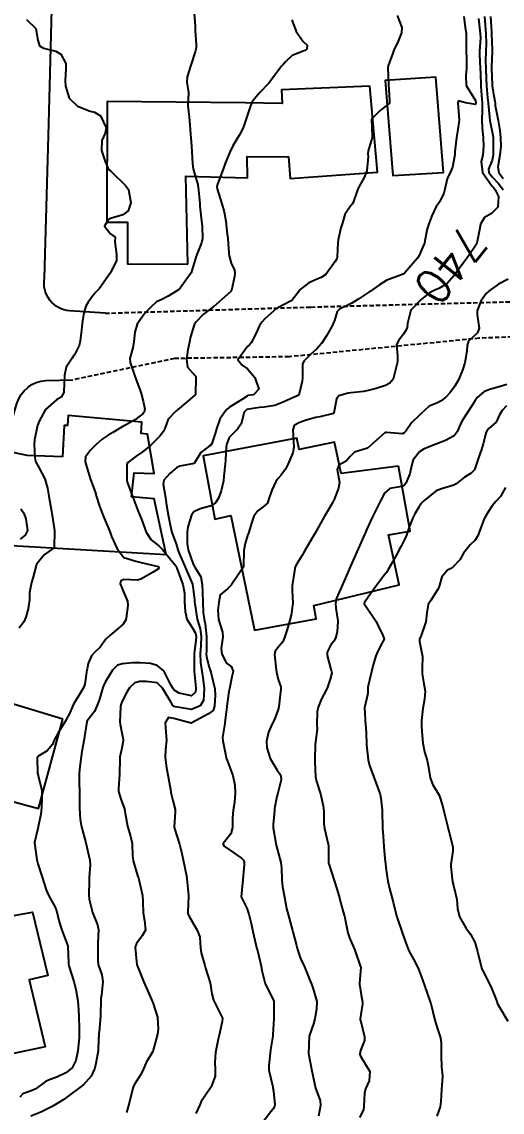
# Model space of a CAD drawing. Header units: metres. Extents: x 292545 to 299085, y 7450245 to 7463078.
# Drawn here: x 298522.6 to 298578.1, y 7450742.1 to 7450868.1 of the extents above; entities that cross this region are included whole.
import ezdxf
from ezdxf.enums import TextEntityAlignment as Align

# ---------------------------------------------------------------- set-up
doc = ezdxf.new("R2010")
doc.units = ezdxf.units.M
doc.linetypes.add('DASHED', pattern=[0.75, 0.5, -0.25])
for name, color, linetype in [('Cotas', 45, 'Continuous'), ('Curvas de Nivel 1m', 11, 'Continuous'), ('Curvas de Nivel 5m', 15, 'Continuous'), ('Edificações', 30, 'Continuous'), ('Vias Primárias', 230, 'Continuous'), ('Vias Secundárias', 230, 'DASHED')]:
    doc.layers.add(name, color=color, linetype=linetype)
doc.styles.add('Style-STANDARD', font='STANDARD.shx')

msp = doc.modelspace()

# ---------------------------------------------------------------- linework, layer by layer
at = {"layer": 'Curvas de Nivel 1m', "flags": 128}
for points, elevation in [([(298542.56, 7450869.1), (298542.66, 7450867.6), (298542.68, 7450867.09), (298542.8, 7450865.44), (298542.79, 7450865.09), (298542.68, 7450864.64), (298542.15, 7450863.1), (298541.73, 7450861.74), (298541.69, 7450861.11), (298541.89, 7450859.91), (298541.87, 7450859.11), (298541.84, 7450858.33), (298541.97, 7450857.11), (298542.07, 7450856.14), (298542.13, 7450855.1), (298542.2, 7450854.28), (298542.29, 7450853.1), (298542.38, 7450851.7), (298542.44, 7450851.1), (298542.54, 7450850.67), (298542.96, 7450849.31), (298542.99, 7450849.09), (298543, 7450849.04), (298543.19, 7450847.09), (298543.22, 7450846.79), (298543.42, 7450845.08), (298543.48, 7450844.5), (298543.5, 7450843.08), (298543.4, 7450842.56), (298542.85, 7450841.2), (298542.82, 7450841.13), (298542.81, 7450841.09), (298542.8, 7450841.04), (298542.21, 7450839.1), (298540.81, 7450837.19), (298540.78, 7450837.16), (298540.73, 7450837.12), (298539.54, 7450836.39), (298538.8, 7450836.03), (298538.21, 7450835.73), (298537.54, 7450835.15), (298537.17, 7450834.76), (298536.77, 7450834.33), (298535.95, 7450833.17), (298535.69, 7450832.24), (298535.59, 7450831.18), (298535.46, 7450830.45), (298535.12, 7450829.19), (298535.15, 7450828.74), (298535.68, 7450827.18), (298536.32, 7450825.52), (298536.43, 7450825.17), (298536.65, 7450824.29), (298536.84, 7450823.36), (298536.83, 7450823.17), (298536.79, 7450823.02), (298536.64, 7450822.81), (298535.69, 7450822.12), (298534.63, 7450821.52), (298534.41, 7450821.41), (298534.05, 7450821.2), (298533.16, 7450820.66), (298532.61, 7450820.34), (298531.93, 7450819.89), (298531.18, 7450819.23), (298530.59, 7450818.61), (298530, 7450817.83), (298529.95, 7450817.25), (298530.54, 7450815.34), (298530.58, 7450815.24), (298531.1, 7450813.8), (298531.28, 7450813.23), (298531.56, 7450812.27), (298531.96, 7450811.22), (298532.48, 7450810.01), (298532.81, 7450809.21), (298533.01, 7450808.66), (298533.64, 7450807.2), (298534.44, 7450806.23), (298535.82, 7450805.79), (298536.43, 7450805.65), (298538.39, 7450805.18), (298538.42, 7450805.16), (298538.45, 7450805.14), (298538.52, 7450805.04), (298538.42, 7450804.91), (298537.8, 7450804.54), (298536.41, 7450803.72), (298535.97, 7450803.61), (298534.41, 7450803.66), (298534.07, 7450803.53), (298534.02, 7450803.19), (298534.39, 7450802.25), (298534.85, 7450801.19), (298534.89, 7450800.67), (298534.68, 7450799.19), (298534.61, 7450798.93), (298534.35, 7450798.53), (298532.8, 7450797.21), (298532.33, 7450796.77), (298531.69, 7450795.85), (298531.05, 7450795.23), (298530.7, 7450794.84), (298530.29, 7450793.96), (298530.18, 7450793.35), (298530.16, 7450793.24), (298529.92, 7450791.59), (298529.8, 7450791.24), (298529.24, 7450790.26), (298528.63, 7450789.26), (298528.5, 7450788.99), (298528.22, 7450788.37), (298527.65, 7450787.27), (298526.8, 7450785.88), (298526.46, 7450785.29), (298526.37, 7450785.1), (298526.18, 7450784.61), (298525.58, 7450783.89), (298524.59, 7450783.31), (298524.41, 7450783.06), (298524.47, 7450781.31), (298524.57, 7450780.87), (298524.96, 7450779.3), (298524.96, 7450778.45), (298524.9, 7450777.3), (298524.82, 7450776.56), (298524.57, 7450775.31), (298524.48, 7450774.9), (298524.11, 7450773.31), (298524.11, 7450773.24), (298524.39, 7450771.31), (298524.5, 7450770.82), (298524.98, 7450769.3), (298525.44, 7450767.83), (298525.67, 7450767.29), (298525.97, 7450766.79), (298526.51, 7450765.83), (298526.69, 7450765.28), (298526.93, 7450764.29), (298527.23, 7450763.28), (298527.9, 7450761.42), (298527.95, 7450761.32), (298527.96, 7450761.27), (298528.02, 7450759.4), (298528.03, 7450759.27), (298528.09, 7450759.06), (298528.66, 7450757.26), (298528.89, 7450756.3), (298529.06, 7450755.25), (298529.14, 7450754.56), (298529.23, 7450753.25), (298529.26, 7450751.78), (298529.26, 7450751.25), (298529.25, 7450750.72), (298529.12, 7450749.25), (298528.89, 7450748.11), (298528.45, 7450747.26), (298527.73, 7450746.68), (298526.77, 7450746.24), (298525.72, 7450745.83), (298525.34, 7450745.67), (298524.88, 7450745.3), (298524.2, 7450744.82), (298523.71, 7450744.62), (298522.77, 7450744.26), (298522.41, 7450743.9)], 744), ([(298553.83, 7450868.32), (298554.33, 7450866.96), (298555.15, 7450865.83), (298555.6, 7450865.4), (298555.59, 7450864.94), (298555.33, 7450864.76), (298555.14, 7450864.69), (298553.89, 7450864.2), (298553.12, 7450863.48), (298552.88, 7450863.21), (298552.66, 7450862.98), (298551.42, 7450861.32), (298551.17, 7450861), (298551.09, 7450860.91), (298550.15, 7450859.94), (298549.36, 7450859.02), (298549.25, 7450858.84), (298549.06, 7450858.39), (298548.71, 7450857.36), (298548.61, 7450857.02), (298548.2, 7450855.86), (298547.79, 7450855.03), (298547.5, 7450854.55), (298547.01, 7450853.75), (298546.66, 7450853.05), (298546.19, 7450851.84), (298545.9, 7450851.06), (298545.24, 7450849.35), (298545.17, 7450849.07), (298545.21, 7450848.81), (298545.75, 7450847.06), (298546.02, 7450846.16), (298546.21, 7450845.06), (298546.38, 7450843.56), (298546.45, 7450843.05), (298546.56, 7450841.35), (298546.59, 7450841.05), (298546.84, 7450840.23), (298547.22, 7450839.42), (298547.27, 7450839.04), (298547.21, 7450838.66), (298546.86, 7450837.05), (298546.8, 7450836.96), (298545.8, 7450836.06), (298544.78, 7450835.17), (298544.73, 7450835.13), (298544.61, 7450835.07), (298543.59, 7450834.27), (298542.77, 7450833.43), (298542.57, 7450833.09), (298542.14, 7450831.7), (298542.01, 7450831.1), (298541.82, 7450830.2), (298541.65, 7450829.11), (298541.8, 7450828.2), (298542.69, 7450827.16), (298542.75, 7450827.09), (298542.76, 7450827.02), (298542.72, 7450825.09), (298542.7, 7450825.05), (298542.66, 7450824.99), (298541.82, 7450824.27), (298540.64, 7450823.27), (298540.56, 7450823.21), (298540.43, 7450823.12), (298539.55, 7450822.21), (298539.15, 7450821.13), (298538.99, 7450820.75), (298538.6, 7450820.24), (298537.49, 7450819.16), (298536.59, 7450818.44), (298535.85, 7450817.91), (298534.89, 7450817.19), (298534.78, 7450816.98), (298534.76, 7450815.19), (298534.82, 7450814.91), (298535.47, 7450813.18), (298536.04, 7450811.64), (298536.23, 7450811.17), (298536.49, 7450810.54), (298537, 7450809.16), (298537.57, 7450808.25), (298538.46, 7450807.58), (298538.91, 7450807.14), (298540.42, 7450805.26), (298540.5, 7450805.12), (298540.56, 7450804.98), (298541.24, 7450803.11), (298541.42, 7450802.08), (298541.45, 7450801.11), (298541.5, 7450799.97), (298541.72, 7450799.11), (298542.34, 7450798.13), (298542.7, 7450797.46), (298542.77, 7450797.09), (298542.74, 7450796.68), (298542.56, 7450795.1), (298542.55, 7450793.36), (298542.57, 7450793.1), (298542.71, 7450791.54), (298542.75, 7450791.09), (298542.69, 7450790.66), (298542.25, 7450790.22), (298540.84, 7450790.53), (298540.26, 7450790.91), (298540.09, 7450791.12), (298539.87, 7450791.52), (298539.05, 7450793.13), (298538.29, 7450793.76), (298537.49, 7450793.96), (298536.3, 7450794.05), (298535.43, 7450794.04), (298534.29, 7450793.94), (298533.71, 7450793.78), (298533.1, 7450793.21), (298532.27, 7450791.81), (298532.07, 7450791.41), (298532.01, 7450791.22), (298531.61, 7450789.86), (298531.4, 7450789.23), (298531.04, 7450788.41), (298530.21, 7450787.35), (298530.17, 7450787.29), (298530.15, 7450787.24), (298529.9, 7450785.53), (298529.85, 7450785.24), (298529.59, 7450783.82), (298529.5, 7450783.25), (298529.34, 7450782.06), (298529.26, 7450781.25), (298529.28, 7450780.09), (298529.31, 7450779.25), (298529.29, 7450778.06), (298529.31, 7450777.25), (298529.38, 7450775.95), (298529.48, 7450775.25), (298530.04, 7450773.24), (298530.49, 7450771.24), (298530.53, 7450770.72), (298530.43, 7450769.24), (298530.42, 7450768.82), (298530.4, 7450767.24), (298530.43, 7450766.77), (298530.81, 7450765.23), (298531.38, 7450763.78), (298531.5, 7450763.22), (298531.43, 7450761.71), (298531.42, 7450761.22), (298531.41, 7450759.7), (298531.47, 7450759.22), (298531.87, 7450758.03), (298532.01, 7450757.22), (298531.84, 7450755.65), (298531.77, 7450755.28), (298531.77, 7450755.22), (298531.74, 7450753.3), (298531.73, 7450753.22), (298531.57, 7450751.44), (298531.55, 7450751.22), (298531.47, 7450749.51), (298531.45, 7450749.22), (298531.18, 7450747.78), (298531.06, 7450747.23), (298530.64, 7450746.31), (298529.71, 7450745.28), (298529.66, 7450745.24), (298527.7, 7450743.75), (298527.4, 7450743.56), (298526.9, 7450743.28), (298526.15, 7450742.82), (298525.68, 7450742.57), (298524.82, 7450742.16), (298523.67, 7450741.7)], 743), ([(298566, 7450868.82), (298566.55, 7450867.44), (298566.53, 7450866.82), (298566.13, 7450865.84), (298565.64, 7450864.83), (298565.5, 7450864.46), (298565.12, 7450863.43), (298564.96, 7450862.99), (298564.93, 7450862.83), (298565.02, 7450860.91), (298565.02, 7450860.83), (298565.08, 7450859.75), (298565.13, 7450858.83), (298565.12, 7450858.78), (298565.07, 7450858.67), (298564.05, 7450857.84), (298563.04, 7450856.85), (298563.14, 7450854.85), (298563.13, 7450854.74), (298563.02, 7450854.34), (298562.67, 7450853.18), (298562.64, 7450852.86), (298562.65, 7450852.52), (298562.51, 7450850.86), (298562.2, 7450850.1), (298561.51, 7450848.87), (298561.35, 7450848.47), (298560.93, 7450847.23), (298560.8, 7450847.01), (298560.67, 7450846.88), (298559.97, 7450845.83), (298559.68, 7450844.89), (298559.52, 7450844.28), (298559.19, 7450842.9), (298559.15, 7450842.62), (298559.08, 7450840.9), (298559.03, 7450840.72), (298558.85, 7450840.39), (298557.75, 7450838.92), (298557.21, 7450838.54), (298556.83, 7450838.4), (298555.8, 7450837.96), (298554.81, 7450837.19), (298554.69, 7450837.06), (298554.63, 7450836.95), (298553.84, 7450835.92), (298552.79, 7450835.35), (298552.06, 7450834.98), (298550.77, 7450833.83), (298550.37, 7450833.4), (298550.12, 7450833.01), (298549.69, 7450832.07), (298549.14, 7450831.02), (298548.95, 7450830.8), (298548.73, 7450830.6), (298547.6, 7450829.04), (298548.1, 7450828.42), (298548.7, 7450828), (298549.58, 7450827.01), (298550.01, 7450825.67), (298549.42, 7450825.01), (298548.77, 7450824.91), (298548.66, 7450824.87), (298548.12, 7450824.49), (298546.65, 7450823.6), (298546.36, 7450823.34), (298546.11, 7450823.06), (298545.51, 7450822.18), (298545.14, 7450821.06), (298545.03, 7450820.64), (298544.6, 7450819.4), (298544.47, 7450819.19), (298544.27, 7450819.07), (298543.33, 7450818.34), (298542.57, 7450817.09), (298540.91, 7450816.77), (298540.57, 7450816.61), (298539.76, 7450815.92), (298539.06, 7450815.13), (298538.98, 7450814.7), (298539.25, 7450813.13), (298539.37, 7450812.27), (298539.56, 7450811.13), (298539.82, 7450809.79), (298539.98, 7450809.12), (298540.46, 7450807.8), (298540.66, 7450807.12), (298540.77, 7450806.8), (298541.5, 7450805.11), (298542.35, 7450803.15), (298542.37, 7450803.1), (298542.4, 7450802.88), (298542.6, 7450801.31), (298542.61, 7450801.1), (298542.62, 7450800.85), (298542.9, 7450799.09), (298543.23, 7450797.97), (298543.37, 7450797.08), (298543.34, 7450796.06), (298543.26, 7450795.09), (298543.29, 7450794.08), (298543.44, 7450793.08), (298543.56, 7450792.37), (298543.72, 7450791.08), (298543.63, 7450789.69), (298543.26, 7450789.08), (298542.23, 7450788.66), (298540.4, 7450788.95), (298540.23, 7450789.02), (298540.1, 7450789.12), (298539.88, 7450789.48), (298538.91, 7450791.13), (298538.27, 7450791.74), (298537.01, 7450791.9), (298536.27, 7450791.88), (298535.71, 7450791.73), (298535.09, 7450791.18), (298534.76, 7450790.68), (298534.24, 7450789.64), (298534.12, 7450789.3), (298534.09, 7450789.19), (298534.06, 7450789.02), (298533.98, 7450787.19), (298534, 7450786.98), (298534.2, 7450785.95), (298534.34, 7450785.19), (298534.34, 7450785.04), (298534.18, 7450784.19), (298534.01, 7450783.35), (298533.98, 7450783.19), (298533.97, 7450783), (298533.93, 7450781.19), (298533.83, 7450779.48), (298533.83, 7450779.19), (298533.88, 7450778.96), (298534.1, 7450778.32), (298534.49, 7450777.19), (298534.59, 7450776.68), (298534.85, 7450775.18), (298535.19, 7450774.04), (298535.39, 7450773.18), (298535.41, 7450771.79), (298535.49, 7450771.18), (298536.01, 7450769.5), (298536.12, 7450769.17), (298536.16, 7450769.01), (298536.58, 7450767.16), (298536.64, 7450766.49), (298536.65, 7450765.16), (298536.83, 7450764.27), (298536.92, 7450763.16), (298536.56, 7450762.52), (298535.91, 7450761.65), (298535.76, 7450761.32), (298535.75, 7450761.17), (298535.89, 7450759.57), (298535.93, 7450759.17), (298535.95, 7450759.1), (298536.72, 7450757.16), (298537.48, 7450755.51), (298537.64, 7450755.15), (298537.83, 7450754.7), (298538.31, 7450753.14), (298538.4, 7450751.75), (298538.32, 7450751.14), (298537.76, 7450749.15), (298537, 7450747.9), (298536.71, 7450747.16), (298536.4, 7450746.49), (298535.72, 7450745.48), (298535.55, 7450745.17), (298535.46, 7450744.92), (298535.04, 7450743.18), (298534.74, 7450742.12)], 742), ([(298573.73, 7450868.72), (298573.87, 7450867.42), (298574, 7450866.72), (298573.99, 7450865.89), (298573.98, 7450864.72), (298574.04, 7450863.81), (298574.01, 7450862.72), (298573.94, 7450861.89), (298573.99, 7450860.72), (298575.08, 7450859.01), (298575.11, 7450858.71), (298575.11, 7450858.68), (298575.07, 7450858.56), (298573.89, 7450858.72), (298573.08, 7450858.98), (298573.03, 7450858.73), (298573.07, 7450858.24), (298573.16, 7450856.73), (298573.03, 7450855.65), (298572.86, 7450854.74), (298572.68, 7450853.06), (298572.66, 7450852.74), (298572.41, 7450851.31), (298572.16, 7450850.75), (298571.77, 7450849.95), (298571.51, 7450848.75), (298571.4, 7450848.3), (298570.93, 7450847.35), (298570.69, 7450847), (298570.53, 7450846.76), (298570, 7450845.68), (298569.67, 7450844.77), (298569.49, 7450844.18), (298569.2, 7450842.78), (298569.15, 7450842.51), (298568.87, 7450841.85), (298568.54, 7450841.1), (298568.36, 7450840.79), (298566.84, 7450839.06), (298566.7, 7450838.94), (298566.41, 7450838.81), (298565.23, 7450838.42), (298564.82, 7450838.24), (298563.96, 7450837.7), (298562.8, 7450836.91), (298562.77, 7450836.89), (298562.74, 7450836.86), (298561.59, 7450836.08), (298560.79, 7450835.6), (298560.31, 7450835.37), (298559.33, 7450834.89), (298559.06, 7450834.62), (298558.77, 7450833.6), (298558.48, 7450832.9), (298557.85, 7450831.81), (298557.26, 7450830.92), (298556.73, 7450830.31), (298556.01, 7450829.65), (298555.25, 7450828.94), (298555.09, 7450828.57), (298555.08, 7450826.95), (298555.04, 7450826.59), (298554.66, 7450824.95), (298552.65, 7450824.09), (298551.88, 7450823.76), (298550.65, 7450823.57), (298550.1, 7450823.55), (298548.65, 7450823.32), (298548.34, 7450823.02), (298548, 7450821.65), (298547.57, 7450821.04), (298546.6, 7450820.06), (298546.31, 7450819.34), (298546.27, 7450819.05), (298546.18, 7450817.45), (298546.13, 7450817.05), (298546, 7450815.61), (298545.95, 7450815.06), (298545.69, 7450813.9), (298545.36, 7450813.06), (298545.03, 7450812.55), (298544.51, 7450812.2), (298543.26, 7450811.84), (298542.51, 7450811.5), (298542.23, 7450811.1), (298541.82, 7450809.77), (298541.76, 7450809.11), (298541.76, 7450807.81), (298541.87, 7450807.11), (298542.43, 7450805.46), (298542.64, 7450805.1), (298543.32, 7450803.99), (298543.46, 7450803.08), (298543.5, 7450802.19), (298543.55, 7450801.08), (298543.59, 7450799.86), (298543.71, 7450799.08), (298543.82, 7450798.55), (298543.97, 7450797.08), (298543.97, 7450795.41), (298543.96, 7450795.08), (298543.98, 7450794.75), (298544.29, 7450793.54), (298544.44, 7450793.07), (298544.52, 7450792.83), (298544.93, 7450791.06), (298544.99, 7450790.33), (298544.9, 7450789.06), (298544.74, 7450788.56), (298544.22, 7450788.15), (298542.21, 7450787.1), (298540.22, 7450787.61), (298539.6, 7450787.74), (298539.21, 7450787.13), (298539.29, 7450786.05), (298539.35, 7450785.13), (298539.26, 7450784.04), (298539.21, 7450783.13), (298539.36, 7450781.91), (298539.52, 7450781.13), (298539.83, 7450779.41), (298539.87, 7450779.12), (298539.91, 7450778.92), (298540.1, 7450778.14), (298540.34, 7450777.12), (298540.36, 7450776.84), (298540.24, 7450775.12), (298540.28, 7450774.91), (298540.85, 7450773.11), (298541.13, 7450772.01), (298541.31, 7450771.11), (298541.67, 7450769.44), (298541.72, 7450769.1), (298541.91, 7450767.17), (298541.9, 7450767.1), (298541.82, 7450765.24), (298541.84, 7450765.1), (298541.95, 7450764.82), (298542.94, 7450763.08), (298543.2, 7450762.36), (298543.3, 7450761.08), (298543.36, 7450760.54), (298543.78, 7450759.08), (298543.88, 7450758.79), (298544.4, 7450757.07), (298544.6, 7450755.83), (298544.78, 7450755.07), (298545.8, 7450753.1), (298545.83, 7450753.05), (298545.84, 7450753.01), (298545.8, 7450752.64), (298545.45, 7450751.06), (298545.32, 7450750.6), (298545.03, 7450749.06), (298544.93, 7450747.87), (298544.97, 7450747.06), (298544.97, 7450746.3), (298544.52, 7450745.07), (298543.7, 7450743.9), (298543.38, 7450743.4), (298543.24, 7450743.08), (298542.76, 7450742)], 741), ([(298576.09, 7450868.7), (298576.16, 7450867.71), (298576.25, 7450866.7), (298576.29, 7450865.56), (298576.25, 7450864.7), (298576.22, 7450863.6), (298576.25, 7450862.7), (298576.3, 7450861.5), (298576.35, 7450860.7), (298576.46, 7450859.31), (298576.52, 7450858.7), (298576.69, 7450857.06), (298576.73, 7450856.69), (298577.03, 7450855.18), (298577.11, 7450854.78), (298577.12, 7450854.69), (298577.12, 7450854.59), (298577.1, 7450852.69), (298576.99, 7450852.13), (298576.58, 7450851.09), (298576.61, 7450850.69), (298576.97, 7450850.2), (298577.71, 7450849.42), (298578.27, 7450848.67)], 739), ([(298576.78, 7450868.69), (298576.91, 7450866.95), (298576.92, 7450866.69), (298576.98, 7450864.86), (298576.97, 7450864.69), (298576.9, 7450862.91), (298576.9, 7450862.69), (298576.98, 7450860.8), (298576.99, 7450860.69), (298577.09, 7450859.96), (298577.3, 7450858.91), (298577.32, 7450858.69), (298577.35, 7450858.41), (298577.69, 7450856.68), (298577.89, 7450855.54), (298577.95, 7450854.68), (298577.97, 7450853.72), (298577.89, 7450852.68), (298577.65, 7450851.35), (298577.75, 7450850.68), (298578.27, 7450849.98)], 738), ([(298578.83, 7450838.36), (298577.7, 7450837.8), (298576.81, 7450837.13), (298576.56, 7450836.94), (298576.28, 7450836.7), (298575.68, 7450835.81), (298575.26, 7450834.71), (298575.25, 7450834.24), (298575.48, 7450832.7), (298575.31, 7450832.15), (298574.75, 7450831.68), (298574.25, 7450831.21), (298574.09, 7450830.72), (298574.07, 7450830.06), (298573.81, 7450828.72), (298573.57, 7450827.86), (298573.09, 7450826.73), (298572.68, 7450826), (298572.15, 7450825.27), (298571.63, 7450824.75), (298571.09, 7450824.33), (298570.66, 7450824.1), (298569.72, 7450823.7), (298568.7, 7450822.78), (298568.68, 7450822.74), (298568.64, 7450822.71), (298567.66, 7450821.76), (298567.03, 7450820.81), (298566.82, 7450820.6), (298566.61, 7450820.5), (298564.79, 7450820.65), (298564.61, 7450820.64), (298562.59, 7450818.86), (298561.08, 7450818.39), (298560.58, 7450817.9), (298560.13, 7450817.34), (298559.28, 7450816.89), (298559.09, 7450816.37), (298559.35, 7450814.89), (298559.22, 7450814.21), (298558.72, 7450812.9), (298558.65, 7450812.77), (298558.52, 7450812.52), (298557.92, 7450811.49), (298557.58, 7450810.91), (298556.47, 7450808.93), (298555.73, 7450807.67), (298555.3, 7450806.94), (298554.98, 7450806.41), (298554.43, 7450805.48), (298554.24, 7450805.14), (298554.18, 7450804.95), (298554.15, 7450804.68), (298553.87, 7450802.96), (298553.86, 7450802.42), (298553.96, 7450800.96), (298553.77, 7450799.55), (298553.61, 7450798.96), (298553.29, 7450797.91), (298553.01, 7450796.97), (298552.81, 7450796.49), (298552.32, 7450795.93), (298551.91, 7450795.39), (298551.85, 7450794.98), (298552.02, 7450793.25), (298552.06, 7450792.98), (298552.27, 7450792.13), (298552.57, 7450791.28), (298552.58, 7450790.98), (298552.53, 7450790.7), (298552.32, 7450788.98), (298552.23, 7450788.54), (298551.78, 7450787.42), (298551.58, 7450786.99), (298551.16, 7450786.03), (298550.91, 7450784.99), (298550.94, 7450784.24), (298551.34, 7450782.99), (298552.15, 7450781.66), (298552.43, 7450781.26), (298552.56, 7450780.97), (298552.59, 7450780.52), (298552.21, 7450778.98), (298552.11, 7450778.62), (298551.84, 7450777.24), (298551.82, 7450776.98), (298551.69, 7450775.37), (298551.7, 7450774.98), (298552.04, 7450772.98), (298552.56, 7450770.97), (298552.63, 7450770.36), (298552.7, 7450768.97), (298552.78, 7450768.18), (298552.99, 7450766.97), (298553.24, 7450765.69), (298553.41, 7450764.97), (298553.93, 7450763.13), (298553.97, 7450762.96), (298554.36, 7450761.41), (298554.48, 7450760.95), (298554.86, 7450759.91), (298555.29, 7450758.94), (298555.86, 7450757.57), (298556.11, 7450756.93), (298556.27, 7450756.51), (298556.71, 7450754.92), (298556.7, 7450754.04), (298556.5, 7450752.92), (298556.36, 7450752.36), (298555.85, 7450750.93), (298555.84, 7450750.87), (298555.76, 7450748.93), (298556.16, 7450746.93), (298556.25, 7450746.4), (298556.59, 7450744.92), (298557.1, 7450743.5), (298557.17, 7450742.92), (298556.91, 7450741.68)], 739), ([(298578.68, 7450826.21), (298577.52, 7450825.84), (298576.67, 7450825.62), (298576.02, 7450825.34), (298575.26, 7450824.7), (298575.01, 7450824.35), (298574.65, 7450823.73), (298573.97, 7450822.72), (298573.46, 7450821.9), (298572.95, 7450820.73), (298572.61, 7450820.28), (298571.6, 7450819.75), (298570.6, 7450819.36), (298569.14, 7450818.78), (298568.59, 7450818.43), (298567.87, 7450817.5), (298567.66, 7450816.8), (298567.47, 7450815.89), (298567.02, 7450814.81), (298566.82, 7450814.53), (298566.54, 7450814.4), (298565.17, 7450814.19), (298564.53, 7450813.65), (298564.12, 7450812.84), (298563.57, 7450811.78), (298563.12, 7450810.85), (298562.48, 7450809.41), (298562.31, 7450809.02), (298562.24, 7450808.86), (298561.69, 7450807.64), (298561.34, 7450806.87), (298561.07, 7450806.25), (298560.47, 7450804.88), (298560.45, 7450804.85), (298560.42, 7450804.77), (298559.61, 7450802.89), (298559.01, 7450801.52), (298558.87, 7450800.9), (298558.93, 7450800.35), (298559.17, 7450798.9), (298559.06, 7450797.62), (298558.87, 7450796.9), (298558.68, 7450796.55), (298558.32, 7450796.05), (298557.93, 7450795.29), (298557.91, 7450794.91), (298558.29, 7450793.44), (298558.43, 7450793.06), (298558.45, 7450792.91), (298558.28, 7450792.18), (298557.95, 7450791.23), (298557.81, 7450790.91), (298557.28, 7450789.88), (298556.88, 7450788.92), (298556.76, 7450788.39), (298556.74, 7450786.92), (298556.75, 7450786.38), (298556.57, 7450784.93), (298556.52, 7450784.58), (298556.49, 7450782.93), (298556.5, 7450782.59), (298556.57, 7450780.93), (298556.7, 7450780.36), (298557.15, 7450778.92), (298557.46, 7450777.55), (298557.53, 7450776.92), (298557.54, 7450775.45), (298557.61, 7450774.91), (298558.05, 7450773.1), (298558.08, 7450772.91), (298558.09, 7450770.97), (298558.09, 7450770.91), (298558.11, 7450770.82), (298558.73, 7450768.9), (298559.02, 7450767.93), (298559.33, 7450766.89), (298559.48, 7450766.4), (298559.9, 7450764.88), (298559.91, 7450764.84), (298559.95, 7450764.59), (298560.3, 7450762.88), (298560.51, 7450762.28), (298561.12, 7450760.87), (298561.79, 7450758.94), (298561.8, 7450758.86), (298561.67, 7450757.04), (298561.67, 7450756.86), (298561.68, 7450756.69), (298561.84, 7450755.7), (298562, 7450754.86), (298562.01, 7450754.68), (298561.81, 7450753.43), (298561.74, 7450752.93), (298561.73, 7450752.86), (298561.74, 7450752.8), (298561.8, 7450752.61), (298562.25, 7450750.86), (298562.22, 7450750.41), (298561.77, 7450749.29), (298561.7, 7450748.86), (298561.76, 7450748.63), (298562.85, 7450746.85), (298562.79, 7450745.78), (298562.36, 7450744.85), (298562.22, 7450744.34), (298562.15, 7450742.86), (298562.11, 7450742.43), (298561.67, 7450741.52)], 738), ([(298578.65, 7450823.74), (298578.15, 7450823.18), (298577.85, 7450822.68), (298577.46, 7450821.85), (298576.62, 7450821.1), (298576.41, 7450820.89), (298576.31, 7450820.69), (298575.95, 7450819.34), (298575.74, 7450818.7), (298575.43, 7450817.86), (298575.08, 7450816.7), (298574.93, 7450816.35), (298574.56, 7450815.96), (298573.79, 7450815.49), (298572.83, 7450814.74), (298572.54, 7450814.57), (298571.13, 7450814.16), (298570.53, 7450813.9), (298569.08, 7450812.78), (298568.82, 7450812.49), (298568.51, 7450812.04), (298568.04, 7450811.26), (298567.83, 7450810.8), (298567.45, 7450809.83), (298567.07, 7450808.8), (298566.91, 7450808.36), (298566.46, 7450807.53), (298566.22, 7450807.05), (298566.1, 7450806.81), (298565.5, 7450805.76), (298564.98, 7450804.82), (298564.76, 7450804.49), (298564.42, 7450804.07), (298563.51, 7450802.84), (298562.39, 7450801.24), (298562.23, 7450801.01), (298562.21, 7450800.86), (298562.38, 7450800.58), (298563.59, 7450798.84), (298563.83, 7450798.32), (298564.34, 7450797.22), (298564.51, 7450796.83), (298564.47, 7450796.69), (298564.33, 7450796.44), (298563.76, 7450795.39), (298563.54, 7450794.84), (298563.25, 7450793.8), (298562.99, 7450792.85), (298562.64, 7450791.23), (298562.62, 7450790.85), (298562.61, 7450790.51), (298562.23, 7450788.86), (298562.37, 7450786.86), (298562.38, 7450786.68), (298562.46, 7450784.86), (298562.48, 7450784.56), (298562.65, 7450782.86), (298562.82, 7450782.19), (298563.3, 7450780.85), (298564.01, 7450778.95), (298564.04, 7450778.84), (298564.11, 7450778.41), (298564.28, 7450777.02), (298564.29, 7450776.84), (298564.31, 7450775.07), (298564.32, 7450774.84), (298564.35, 7450774.55), (298564.47, 7450772.83), (298564.6, 7450771.4), (298564.65, 7450770.83), (298564.73, 7450770.12), (298564.94, 7450768.83), (298565.13, 7450767.97), (298565.45, 7450766.82), (298565.56, 7450766.41), (298565.95, 7450764.81), (298566.63, 7450762.8), (298567, 7450761.71), (298567.37, 7450760.8), (298567.89, 7450759.82), (298568.43, 7450758.78), (298568.79, 7450757.85), (298569.15, 7450756.78), (298569.83, 7450754.91), (298569.87, 7450754.8), (298569.88, 7450754.77), (298569.91, 7450754.69), (298570.37, 7450752.76), (298570.7, 7450751.66), (298571.01, 7450750.75), (298571.11, 7450750.08), (298571.08, 7450748.75), (298571.13, 7450747.36), (298571.22, 7450746.75), (298571.24, 7450746.26), (298571.13, 7450744.75), (298571.07, 7450743.37), (298570.96, 7450742.75), (298570.6, 7450741.69)], 737), ([(298578.54, 7450814.29), (298577.94, 7450813.27), (298577.43, 7450812.68), (298577, 7450812.2), (298576.5, 7450811.4), (298576.23, 7450810.96), (298576.08, 7450810.69), (298575.63, 7450809.55), (298575.32, 7450808.7), (298574.98, 7450808.19), (298574.46, 7450807.67), (298573.69, 7450806.72), (298573.24, 7450805.93), (298572.43, 7450805.09), (298572.21, 7450804.96), (298571.83, 7450804.75), (298571.16, 7450804), (298570.82, 7450802.76), (298570.67, 7450802.48), (298570.39, 7450802.06), (298569.9, 7450801.25), (298569.61, 7450800.77), (298569.42, 7450799.83), (298569.33, 7450798.78), (298568.77, 7450797.22), (298568.61, 7450796.79), (298568.61, 7450796.5), (298568.92, 7450794.78), (298568.91, 7450793.4), (298568.9, 7450792.78), (298569.11, 7450791.62), (298569.23, 7450790.78), (298569.15, 7450789.87), (298568.96, 7450788.78), (298568.81, 7450787.38), (298568.82, 7450786.78), (298568.86, 7450786.13), (298568.96, 7450784.78), (298569.18, 7450783.78), (298569.46, 7450782.77), (298569.58, 7450782.2), (298569.83, 7450780.76), (298570.13, 7450779.96), (298570.88, 7450778.75), (298571.26, 7450777.59), (298571.45, 7450776.75), (298571.9, 7450774.91), (298571.95, 7450774.74), (298572.06, 7450774.35), (298572.43, 7450772.74), (298572.46, 7450772.32), (298572.23, 7450770.74), (298572.22, 7450770.54), (298572.42, 7450768.74), (298572.56, 7450768.17), (298572.92, 7450766.73), (298573, 7450765.69), (298573.2, 7450764.73), (298573.93, 7450763.43), (298574.49, 7450762.71), (298575, 7450761.79), (298575.28, 7450760.7), (298575.75, 7450758.82), (298575.78, 7450758.69), (298575.81, 7450758.63), (298575.87, 7450758.54), (298576.83, 7450756.68), (298577.48, 7450755.03), (298577.61, 7450754.67), (298577.83, 7450754.28), (298578.8, 7450752.66)], 736), ([(298522.51, 7450811.83), (298522.88, 7450811.33), (298523.12, 7450810.7), (298523.31, 7450809.32), (298523.01, 7450808.78), (298522.46, 7450808.35)], 746)]:
    msp.add_lwpolyline(points, dxfattribs=dict(at, elevation=elevation))
at = {"layer": 'Curvas de Nivel 5m', "flags": 128}
for points, elevation in [([(298523.18, 7450868.35), (298524.27, 7450867.32), (298524.5, 7450865.96), (298524.7, 7450865.31), (298525.14, 7450865.03), (298526.56, 7450864.71), (298527.13, 7450864.37), (298527.72, 7450863.27), (298527.71, 7450862.68), (298527.64, 7450861.27), (298527.69, 7450860.67), (298528.13, 7450859.27), (298529.06, 7450858.35), (298530.53, 7450857.76), (298531.05, 7450857.64), (298531.73, 7450857.22), (298532.39, 7450855.86), (298532.28, 7450855.22), (298531.87, 7450854.37), (298531.84, 7450853.22), (298532.26, 7450851.94), (298532.59, 7450851.21), (298532.75, 7450850.99), (298532.97, 7450850.8), (298534.62, 7450849.19), (298534.95, 7450848.71), (298535.22, 7450847.19), (298534.91, 7450846.25), (298534.33, 7450845.78), (298532.9, 7450845.37), (298532.62, 7450845.21), (298532.18, 7450844.5), (298532.89, 7450843.61), (298533.42, 7450843.2), (298533.39, 7450842.69), (298533.58, 7450841.2), (298533.57, 7450840.48), (298532.93, 7450839.21), (298532.89, 7450839.15), (298532.83, 7450839.04), (298531.56, 7450837.23), (298531.19, 7450836.85), (298530.8, 7450836.41), (298530.31, 7450835.72), (298530.05, 7450835.25), (298529.76, 7450834.27), (298529.61, 7450833.25), (298529.53, 7450832.48), (298529.4, 7450831.25), (298529.27, 7450830.72), (298528.72, 7450829.64), (298528.56, 7450829.42), (298528.44, 7450829.26), (298527.77, 7450828.2), (298527.57, 7450827.27), (298527.53, 7450826.42), (298527.49, 7450825.27), (298527.19, 7450824.74), (298526.65, 7450824.41), (298525.37, 7450823.3), (298524.63, 7450821.96), (298524.46, 7450821.48), (298524.41, 7450821.31), (298524.1, 7450819.81), (298524.06, 7450819.32), (298524.15, 7450817.75), (298524.24, 7450817.31), (298524.56, 7450816.7), (298525.29, 7450815.3), (298525.61, 7450814.22), (298525.77, 7450813.3), (298526.04, 7450811.76), (298526.12, 7450811.29), (298526.43, 7450809.33), (298526.43, 7450809.29), (298526.36, 7450807.39), (298526.31, 7450807.29), (298525.23, 7450806.51), (298524.43, 7450805.52), (298524.34, 7450805.39), (298524.3, 7450805.31), (298523.9, 7450803.83), (298523.74, 7450803.32), (298523.52, 7450802.19), (298523.51, 7450801.32), (298523.38, 7450800.3), (298523.12, 7450799.32), (298522.89, 7450798.78), (298522.34, 7450798.06)], 745), ([(298575.4, 7450868.49), (298575.61, 7450866.71), (298575.62, 7450866.24), (298575.52, 7450864.71), (298575.52, 7450864.32), (298575.6, 7450862.71), (298575.62, 7450862.19), (298575.68, 7450860.7), (298575.72, 7450860.07), (298575.83, 7450858.7), (298575.85, 7450857.92), (298575.81, 7450856.7), (298575.85, 7450855.88), (298575.96, 7450854.7), (298575.99, 7450853.72), (298575.89, 7450852.7), (298575.72, 7450851.97), (298575.88, 7450850.7), (298576.96, 7450849.14), (298577.17, 7450848.9), (298577.33, 7450848.68), (298577.7, 7450847.92), (298577.65, 7450846.68), (298576.92, 7450845.95), (298576.11, 7450845.5), (298575.65, 7450844.7), (298575.53, 7450844.07), (298575.26, 7450842.71), (298575.16, 7450842.42), (298574.87, 7450841.95), (298574.03, 7450840.72), (298572.84, 7450839.12), (298572.66, 7450838.91), (298572.54, 7450838.74), (298571.73, 7450837.84), (298570.81, 7450837.29), (298570.44, 7450837.13), (298569.74, 7450836.77), (298569.21, 7450836.36), (298568.8, 7450836.01), (298567.6, 7450834.8), (298567.19, 7450833.23), (298567.16, 7450832.8), (298567.06, 7450832.51), (298566.75, 7450832.02), (298566.22, 7450831.33), (298565.94, 7450830.82), (298566.03, 7450829.51), (298566.04, 7450828.82), (298565.78, 7450827.74), (298565.53, 7450826.82), (298565.16, 7450826.34), (298564.68, 7450826.08), (298563.58, 7450825.75), (298562.67, 7450825.51), (298562.16, 7450825.38), (298560.67, 7450825.23), (298560.34, 7450825.21), (298559.27, 7450824.89), (298558.99, 7450824.56), (298558.69, 7450822.9), (298558.67, 7450822.87), (298558.64, 7450822.85), (298557.09, 7450822.47), (298556.63, 7450822.39), (298555.48, 7450822.09), (298554.63, 7450821.79), (298554.11, 7450821.46), (298553.97, 7450820.96), (298554, 7450820.35), (298554.08, 7450818.96), (298553.94, 7450818.31), (298553.36, 7450816.97), (298553.11, 7450816.43), (298552.55, 7450815.7), (298552.21, 7450815.32), (298552, 7450814.99), (298551.52, 7450814), (298551.19, 7450812.99), (298551.01, 7450812.5), (298550.51, 7450812.05), (298549.9, 7450811.61), (298549.46, 7450811.01), (298549.22, 7450810.29), (298548.83, 7450809.02), (298548.73, 7450808.75), (298548.46, 7450807.82), (298548.31, 7450807.02), (298548.25, 7450805.2), (298548.19, 7450805.02), (298547.71, 7450804.33), (298546.83, 7450803.04), (298546.4, 7450802.61), (298545.56, 7450801.89), (298545.4, 7450801.06), (298545.29, 7450800.14), (298545.38, 7450799.06), (298545.82, 7450797.58), (298545.86, 7450797.05), (298545.68, 7450795.69), (298545.74, 7450795.06), (298546.29, 7450794.03), (298546.85, 7450793.6), (298547.05, 7450793.04), (298546.91, 7450792.42), (298546.62, 7450791.05), (298546.56, 7450790.74), (298546.33, 7450789.05), (298546.32, 7450788.96), (298546.22, 7450788.05), (298546.1, 7450787.16), (298546.08, 7450787.05), (298545.84, 7450785.41), (298545.86, 7450785.05), (298546.17, 7450783.5), (298546.26, 7450783.05), (298546.32, 7450782.89), (298547.01, 7450781.04), (298547.24, 7450779.92), (298547.29, 7450779.04), (298547.21, 7450777.93), (298547.05, 7450777.04), (298546.99, 7450776.14), (298547, 7450775.04), (298546.8, 7450774.31), (298546.05, 7450773.37), (298545.9, 7450773.19), (298545.89, 7450773.05), (298546.04, 7450772.87), (298546.63, 7450772.45), (298548.03, 7450771.47), (298548.24, 7450771.24), (298548.32, 7450771.03), (298548.34, 7450770.7), (298548.19, 7450769.03), (298547.97, 7450767.03), (298548.65, 7450765.71), (298548.86, 7450765.02), (298549.16, 7450763.79), (298549.33, 7450763.01), (298549.43, 7450762.52), (298549.81, 7450761), (298549.83, 7450760.93), (298549.9, 7450760.66), (298550.29, 7450759), (298550.37, 7450758.5), (298550.77, 7450756.99), (298551.72, 7450755.09), (298551.76, 7450754.98), (298551.75, 7450753.03), (298551.75, 7450752.98), (298551.64, 7450751.13), (298551.63, 7450750.98), (298551.39, 7450749.36), (298551.34, 7450748.98), (298551.17, 7450747.55), (298551.19, 7450746.99), (298551.63, 7450745.06), (298551.65, 7450744.98), (298551.71, 7450744.56), (298551.89, 7450742.98), (298551.85, 7450742.81), (298551.68, 7450742.54), (298550.47, 7450741)], 740)]:
    msp.add_lwpolyline(points, dxfattribs=dict(at, elevation=elevation))
at = {"layer": 'Edificações'}
for points in [[(298571.36, 7450850.67), (298570.48, 7450861.69), (298564.64, 7450861.3), (298565.51, 7450850.33)], [(298541.81, 7450840.11), (298541.58, 7450850.28), (298548.7, 7450850.06), (298548.67, 7450852.53), (298553.47, 7450852.5), (298553.65, 7450850), (298563.72, 7450850.74), (298562.84, 7450860.64), (298552.66, 7450860.22), (298552.73, 7450858.67), (298548.46, 7450858.72), (298532.51, 7450858.89), (298532.48, 7450844.95), (298534.86, 7450844.95), (298534.87, 7450840.15)], [(298527.34, 7450817.84), (298523.27, 7450818.01), (298520.72, 7450818.54), (298518.95, 7450811.58), (298521, 7450811.13), (298521.14, 7450811.63), (298521.61, 7450811.57), (298521.47, 7450807.6), (298539.32, 7450806.57), (298537.92, 7450812.98), (298535.32, 7450813.24), (298535.64, 7450815.99), (298537.92, 7450815.93), (298537.16, 7450820.47), (298536.43, 7450820.53), (298536.52, 7450821.85), (298528.01, 7450822.63), (298527.91, 7450821.45), (298527.52, 7450821.46)], [(298566.15, 7450816.76), (298559.53, 7450815.91), (298558.77, 7450819.53), (298554.67, 7450818.68), (298554.42, 7450820), (298543.58, 7450817.95), (298544.95, 7450810.66), (298546.8, 7450811.05), (298549.54, 7450797.81), (298556.67, 7450799.14), (298556.39, 7450800.66), (298566.23, 7450803.05), (298565.01, 7450808.85), (298567.51, 7450809.27)], [(298527.39, 7450787.55), (298518.11, 7450790.35), (298516.94, 7450786.17), (298512.97, 7450787.26), (298511.37, 7450781.55), (298512.52, 7450777.87), (298515.1, 7450777.02), (298515.57, 7450778.5), (298516.93, 7450778.11), (298517.3, 7450779.19), (298524.55, 7450777.22)], [(298516.82, 7450762.16), (298516.29, 7450763.9), (298523.86, 7450765.25), (298525.64, 7450757.93), (298523.48, 7450757.43), (298525.34, 7450749.69), (298520.42, 7450748.64), (298519.15, 7450752.62), (298518.2, 7450755.8), (298517.64, 7450758.4)]]:
    msp.add_lwpolyline(points, close=True, dxfattribs=at)
at = {"layer": 'Vias Primárias'}
msp.add_lwpolyline([(298532.27, 7450834.43), (298528.16, 7450834.72, -0.452576), (298525.28, 7450838.5), (298525.76, 7450856.3), (298526.45, 7450882.81), (298526.5, 7450905.97), (298525.4, 7450927.17), (298526.33, 7450947.85), (298526.51, 7450962.16), (298526.88, 7450974.67), (298526.88, 7450989.05), (298526.76, 7451001.05), (298527.57, 7451034.54), (298527.62, 7451060.05), (298527.27, 7451087.46), (298527.13, 7451108.08)], format="xyb", dxfattribs=at)
at = {"layer": 'Vias Primárias', "elevation": 746.26}
msp.add_lwpolyline([(298509.79, 7450786.52), (298514.47, 7450800.3), (298520.66, 7450819.27), (298522.08, 7450824.01, -0.314622), (298525.42, 7450826.67), (298528.52, 7450826.72)], format="xyb", dxfattribs=at)
at = {"layer": 'Vias Secundárias'}
msp.add_lwpolyline([(298532.27, 7450834.43), (298556.05, 7450835.15), (298588.26, 7450836), (298619.39, 7450837.43), (298644.48, 7450837.66), (298644.68, 7450833.64), (298607.79, 7450832.85), (298575.5, 7450831.54), (298553.53, 7450829.4), (298540.27, 7450829.2), (298528.52, 7450826.72)], dxfattribs=at)

# ---------------------------------------------------------------- texts
at = {"layer": 'Cotas', "style": 'Style-STANDARD'}
msp.add_text('740', height=4, rotation=231.4373, dxfattribs=at).set_placement((298572.18, 7450839.99, 740), align=Align.MIDDLE_CENTER)

doc.saveas('drawing.dxf')
